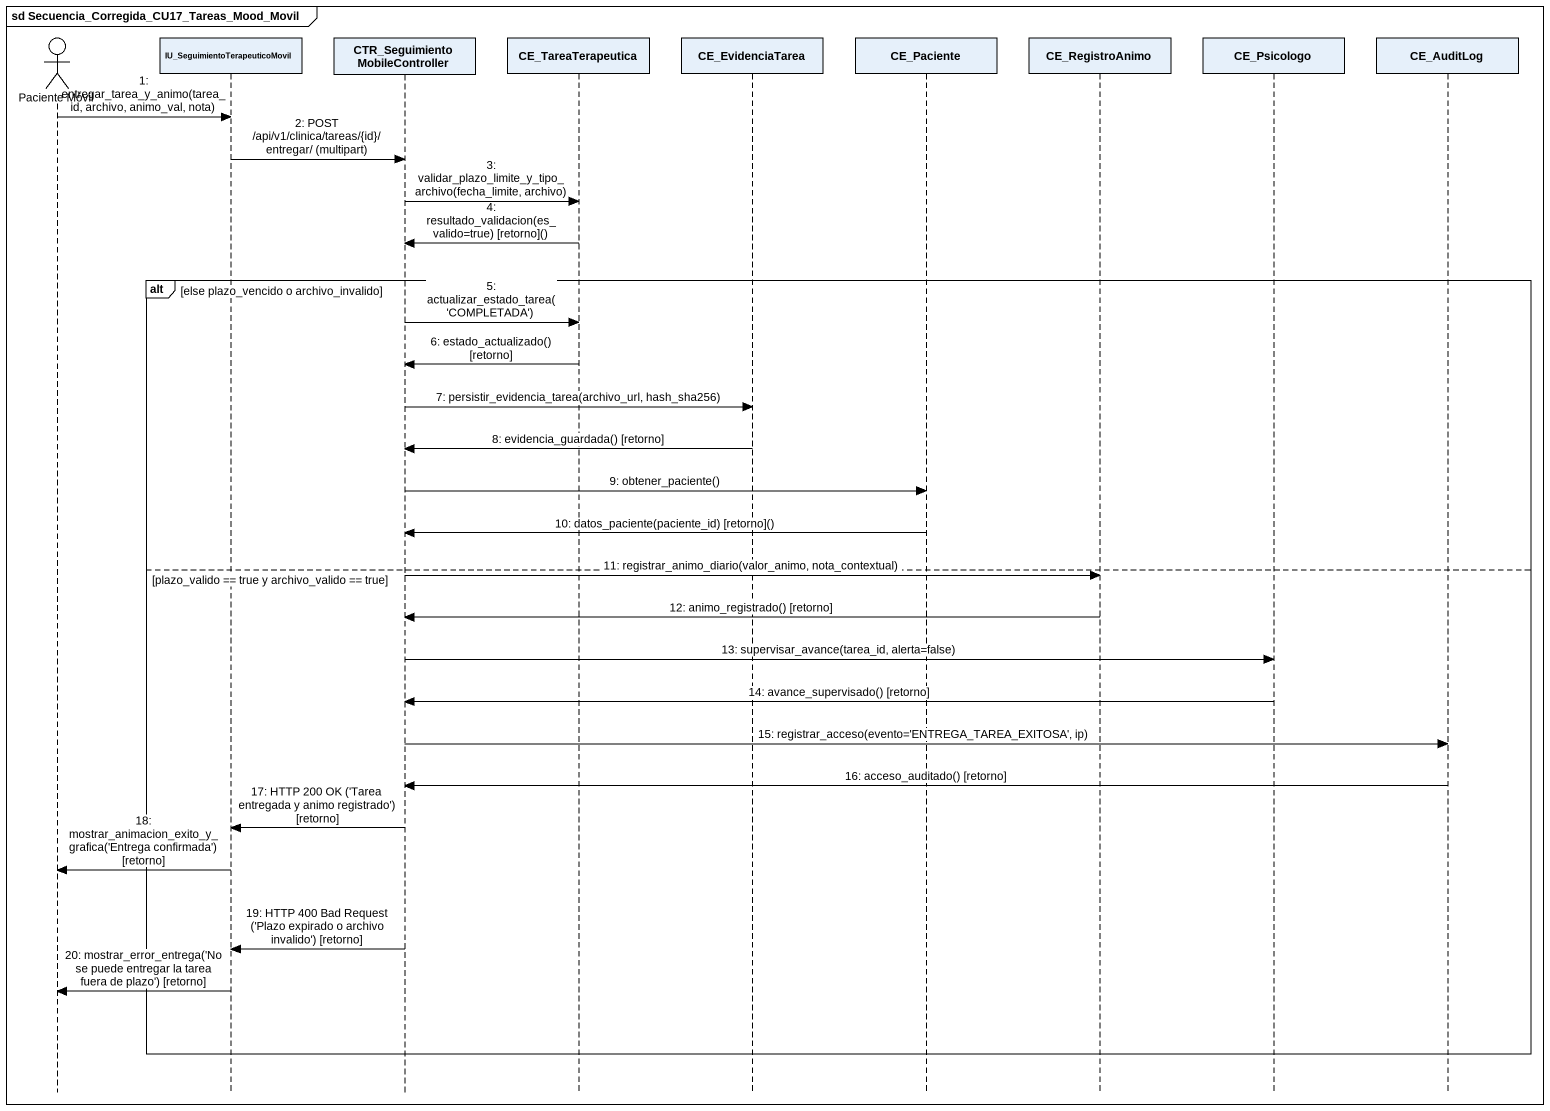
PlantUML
@startuml
mainframe sd Secuencia_Corregida_CU17_Tareas_Mood_Movil
hide footbox
actor "Paciente Móvil" as Paciente_Móvil
participant "IU_SeguimientoTerapeuticoMovil" as IU_SeguimientoTerapeuticoMov
participant "CTR_SeguimientoMobileController" as CTR_SeguimientoMobileControl
participant CE_TareaTerapeutica
participant CE_EvidenciaTarea
participant CE_Paciente
participant CE_RegistroAnimo
participant CE_Psicologo
participant CE_AuditLog

Paciente_Móvil -> IU_SeguimientoTerapeuticoMov : 1: entregar_tarea_y_animo(tarea_id, archivo, animo_val, nota)
IU_SeguimientoTerapeuticoMov -> CTR_SeguimientoMobileControl : 2: POST /api/v1/clinica/tareas/{id}/entregar/ (multipart)
CTR_SeguimientoMobileControl -> CE_TareaTerapeutica : 3: validar_plazo_limite_y_tipo_archivo(fecha_limite, archivo)
CE_TareaTerapeutica -> CTR_SeguimientoMobileControl : 4: resultado_validacion(es_valido=true) [retorno]()
alt else plazo_vencido o archivo_invalido
  CTR_SeguimientoMobileControl -> CE_TareaTerapeutica : 5: actualizar_estado_tarea('COMPLETADA')
  CE_TareaTerapeutica -> CTR_SeguimientoMobileControl : 6: estado_actualizado() [retorno]
  CTR_SeguimientoMobileControl -> CE_EvidenciaTarea : 7: persistir_evidencia_tarea(archivo_url, hash_sha256)
  CE_EvidenciaTarea -> CTR_SeguimientoMobileControl : 8: evidencia_guardada() [retorno]
  CTR_SeguimientoMobileControl -> CE_Paciente : 9: obtener_paciente()
  CE_Paciente -> CTR_SeguimientoMobileControl : 10: datos_paciente(paciente_id) [retorno]()
else plazo_valido == true y archivo_valido == true
  CTR_SeguimientoMobileControl -> CE_RegistroAnimo : 11: registrar_animo_diario(valor_animo, nota_contextual)
  CE_RegistroAnimo -> CTR_SeguimientoMobileControl : 12: animo_registrado() [retorno]
  CTR_SeguimientoMobileControl -> CE_Psicologo : 13: supervisar_avance(tarea_id, alerta=false)
  CE_Psicologo -> CTR_SeguimientoMobileControl : 14: avance_supervisado() [retorno]
  CTR_SeguimientoMobileControl -> CE_AuditLog : 15: registrar_acceso(evento='ENTREGA_TAREA_EXITOSA', ip)
  CE_AuditLog -> CTR_SeguimientoMobileControl : 16: acceso_auditado() [retorno]
  CTR_SeguimientoMobileControl -> IU_SeguimientoTerapeuticoMov : 17: HTTP 200 OK ('Tarea entregada y animo registrado') [retorno]
  IU_SeguimientoTerapeuticoMov -> Paciente_Móvil : 18: mostrar_animacion_exito_y_grafica('Entrega confirmada') [retorno]
  CTR_SeguimientoMobileControl -> IU_SeguimientoTerapeuticoMov : 19: HTTP 400 Bad Request ('Plazo expirado o archivo invalido') [retorno]
  IU_SeguimientoTerapeuticoMov -> Paciente_Móvil : 20: mostrar_error_entrega('No se puede entregar la tarea fuera de plazo') [retorno]
end
@enduml
